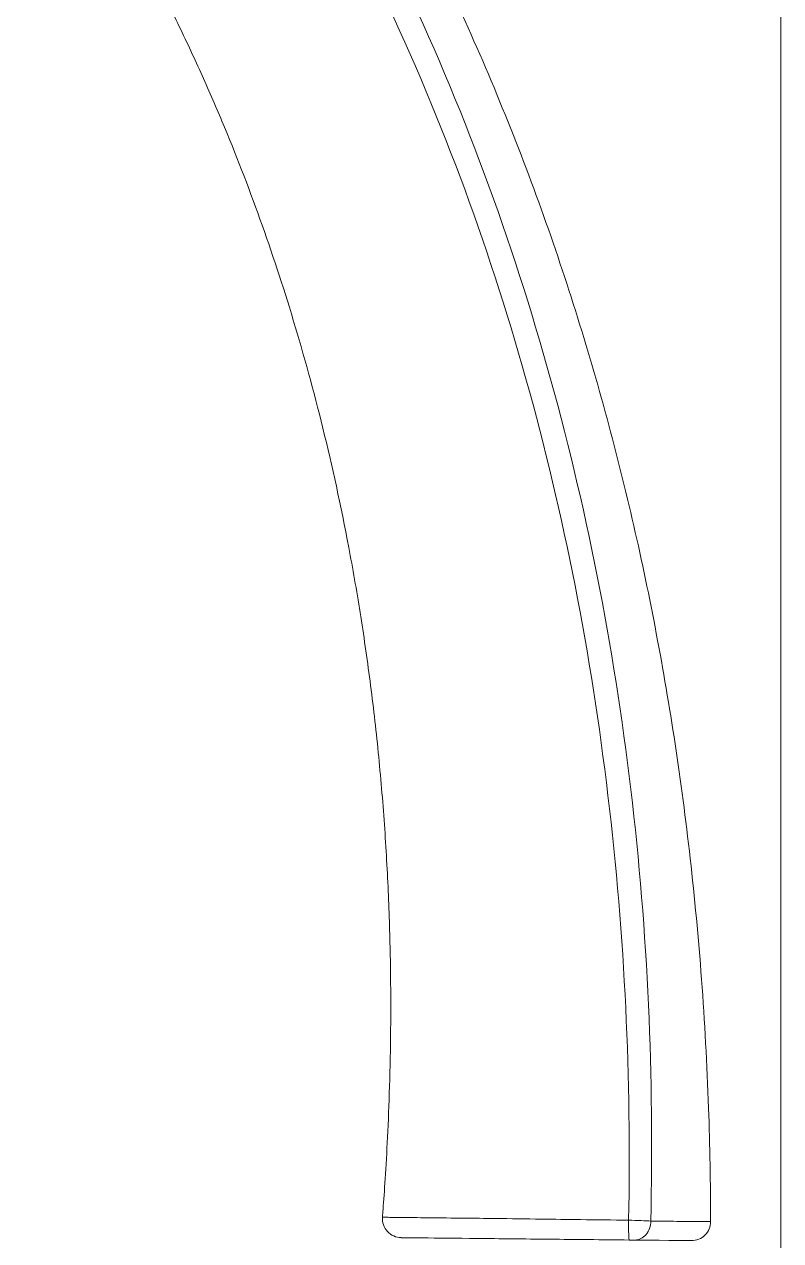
# Model space of a CAD drawing. Extents: x 4791 to 7950, y -233 to 2082.
# Drawn here: x 6697.5 to 6757.1, y 1044 to 1139.9 of the extents above; entities that cross this region are included whole.
import ezdxf

# ---------------------------------------------------------------- set-up
doc = ezdxf.new("R2010")
doc.units = 0
doc.header["$LTSCALE"] = 1.7
doc.header["$MEASUREMENT"] = 0
doc.layers.add('1', color=7, linetype='CONTINUOUS', true_color=0xffffff)
doc.layers.add('치수선', color=7, linetype='CONTINUOUS', lineweight=20)

msp = doc.modelspace()

# ---------------------------------------------------------------- linework, layer by layer
at = {"layer": '1', "color": 7, "linetype": 'Continuous', "lineweight": 18, "extrusion": (-3.8725e-06, -6.65071e-06, 1)}
msp.add_arc((6727.204, 1045.723, -0.028), 1.5, 175.69315, 269.33867, dxfattribs=at)
at = {"layer": '1', "color": 7, "linetype": 'Continuous', "lineweight": 18}
msp.add_arc((6750.077, 1045.486), 1.5, 269.41529, 0.07591, dxfattribs=at)
at = {"layer": '1', "color": 7, "linetype": 'Continuous', "lineweight": 13}
for centre, major_axis, ratio, start_param, end_param in [((6745.178, 1045.536), (0.015, 1.5), 0.046231, 1.531997, 3.141593), ((6745.616, 1045.532), (-0.015, -1.5), 0.829516, 0, 1.58079)]:
    msp.add_ellipse(centre, major_axis=major_axis, ratio=ratio, start_param=start_param, end_param=end_param, dxfattribs=at)
at = {"layer": '1', "color": 7, "linetype": 'Continuous', "lineweight": 18}
for points, knots in [([(6746.86, 1045.534), (6747.399, 1068.259), (6744.86, 1091.04), (6735.583, 1123.869), (6731.613, 1134.481), (6721.718, 1154.892), (6715.799, 1164.653), (6708.893, 1173.708)], [0, 0, 0, 0, 0.5, 0.5, 0.75, 0.75, 1, 1, 1, 1]), ([(6712.468, 1173.774), (6714.25, 1171.381), (6717.71, 1166.474), (6722.531, 1158.836), (6726.992, 1150.912), (6731.082, 1142.739), (6736.025, 1131.567), (6740.157, 1120.143), (6743.478, 1108.768), (6745.577, 1100.339), (6747.347, 1091.871), (6748.823, 1083.21), (6750.018, 1074.2), (6750.918, 1064.68), (6751.456, 1054.976), (6751.573, 1048.483), (6751.577, 1045.488)], [0, 0, 0, 0, 0.066499, 0.133873, 0.201247, 0.268621, 0.335995, 0.470742, 0.538116, 0.60549, 0.672864, 0.740238, 0.807612, 0.874986, 0.94236, 1, 1, 1, 1]), ([(6697.471, 1160.365), (6698.772, 1158.54), (6701.697, 1154.216), (6705.123, 1148.48), (6707.889, 1143.328), (6709.825, 1139.452), (6711.62, 1135.581), (6713.827, 1130.459), (6716.283, 1124.064), (6718.881, 1116.121), (6721.195, 1107.606), (6722.719, 1100.555), (6723.625, 1095.477), (6724.197, 1091.981), (6724.843, 1087.419), (6725.472, 1081.769), (6725.935, 1076.075), (6726.23, 1070.469), (6726.365, 1065.086), (6726.363, 1060.057), (6726.258, 1055.514), (6726.088, 1051.585), (6725.897, 1048.399), (6725.77, 1046.666), (6725.716, 1045.963), (6725.706, 1045.836)], [0, 0, 0, 0, 0.056439, 0.131201, 0.168582, 0.205963, 0.243344, 0.280725, 0.355487, 0.430249, 0.50501, 0.579772, 0.598463, 0.617153, 0.654534, 0.691915, 0.729296, 0.766677, 0.804058, 0.841439, 0.87882, 0.916201, 0.953582, 0.990962, 1, 1, 1, 1]), ([(6745.162, 1044.036), (6743.012, 1044.058), (6740.919, 1044.079), (6736.857, 1044.121), (6734.923, 1044.141), (6731.481, 1044.176), (6729.978, 1044.191), (6727.802, 1044.213), (6727.187, 1044.22), (6727.187, 1044.22)], [0, 0, 0, 0, 0.25, 0.25, 0.5, 0.5, 0.75, 0.75, 1, 1, 1, 1]), ([(6745.6, 1044.032), (6745.568, 1044.032), (6745.526, 1044.032), (6745.434, 1044.033), (6745.383, 1044.034), (6745.275, 1044.035), (6745.218, 1044.036), (6745.162, 1044.036)], [0, 0, 0, 0, 0.341939, 0.341939, 0.670963, 0.670963, 1, 1, 1, 1])]:
    msp.add_open_spline(points, degree=3, knots=knots, dxfattribs=at)
at = {"layer": '1', "color": 7, "linetype": 'Continuous', "lineweight": 13}
for points, knots in [([(6707.906, 1171.797), (6714.596, 1162.893), (6720.418, 1153.258), (6730.11, 1133.153), (6733.999, 1122.695), (6740.04, 1101.142), (6742.159, 1090.175), (6744.816, 1067.957), (6745.342, 1056.754), (6745.109, 1045.595)], [0, 0, 0, 0, 0.25, 0.25, 0.5, 0.5, 0.75, 0.75, 1, 1, 1, 1]), ([(6725.706, 1045.836), (6725.729, 1045.834), (6725.774, 1045.832), (6726.117, 1045.831), (6726.661, 1045.795), (6727.671, 1045.81), (6729.448, 1045.785), (6731.928, 1045.765), (6734.865, 1045.732), (6737.983, 1045.687), (6741.511, 1045.643), (6743.84, 1045.612), (6745.109, 1045.595)], [0, 0, 0, 0, 0.062942, 0.125399, 0.178434, 0.250566, 0.375485, 0.50035, 0.6089, 0.749426, 0.863477, 1, 1, 1, 1]), ([(6746.86, 1045.534), (6747.273, 1045.528), (6748.131, 1045.517), (6749.23, 1045.504), (6750.198, 1045.495), (6750.954, 1045.49), (6751.475, 1045.488), (6751.542, 1045.488), (6751.577, 1045.488)], [0, 0, 0, 0, 0.139879, 0.290529, 0.451919, 0.624003, 0.806723, 1, 1, 1, 1])]:
    msp.add_open_spline(points, degree=3, knots=knots, dxfattribs=at)
msp.add_open_spline([(6745.109, 1045.595), (6745.762, 1045.585), (6746.495, 1045.558), (6746.86, 1045.534)], degree=3, dxfattribs=at)
at = {"layer": '1', "color": 7, "linetype": 'Continuous', "lineweight": 18}
msp.add_open_spline([(6750.062, 1043.986), (6750.062, 1043.986), (6748.523, 1044.002), (6745.6, 1044.032)], degree=3, dxfattribs=at)
at = {"layer": '치수선'}
msp.add_line((6757.101, 115.033), (6757.101, 1357.243), dxfattribs=at)

doc.saveas('drawing.dxf')
